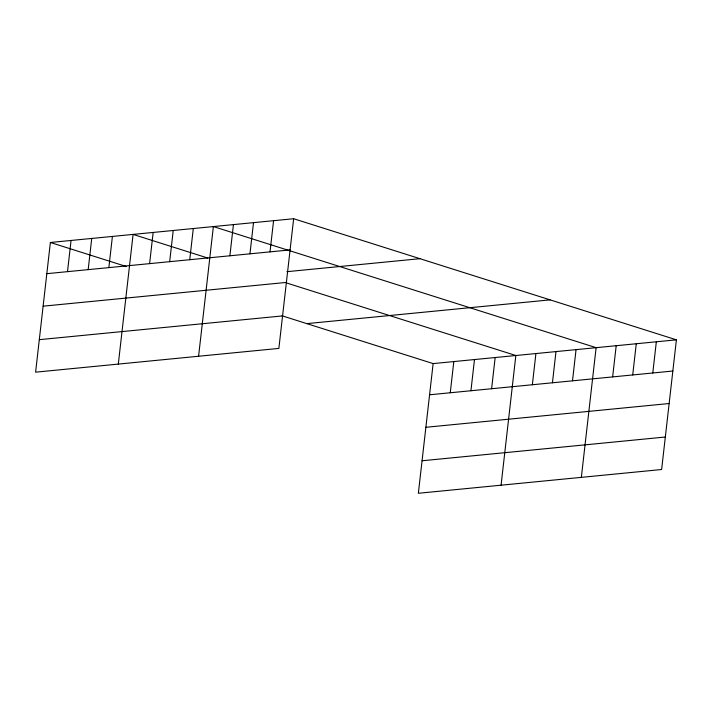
<?xml version="1.0" encoding="UTF-8"?>
<svg xmlns="http://www.w3.org/2000/svg" width="712" height="712" viewBox="0 0 712 712"><rect width="100%" height="100%" fill="white"/><g stroke="black" fill="none" stroke-linecap="round" stroke-linejoin="round"><path stroke-width="1.07" d="M293.647 218.726L50.374 242.481L35.6 372.171L278.864 348.408L293.647 218.726L676.4 339.829L661.626 469.519L418.353 493.274L433.136 363.592L676.4 339.829M67.498 271.655L71.058 240.469M88.181 269.634L91.732 238.449M108.856 267.614L112.407 236.428M118.308 364.09L133.091 234.408L207.824 258.055M149.6 263.636L153.16 232.441M169.67 261.678L173.23 230.483M189.739 259.72L193.299 228.525M198.586 356.249L213.369 226.567L596.122 347.67L581.348 477.36M229.878 255.795L233.438 224.6M249.948 253.837L253.508 222.642M270.017 251.879L273.577 220.684M450.26 392.766L453.811 361.571M470.935 390.746L474.486 359.551M491.609 388.725L495.169 357.531M501.07 485.201L515.844 355.51L286.251 282.869M532.362 384.747L535.913 353.553M552.432 382.78L555.983 351.586M572.501 380.822L576.053 349.628M612.64 376.906L616.192 345.712M632.71 374.939L636.261 343.745M652.779 372.981L656.331 341.787M46.823 273.675L290.087 249.912M286.856 271.69L419.955 258.687M43.12 306.178L286.384 282.424M39.302 339.668L282.566 315.906M306.827 323.622L550.091 299.868M429.576 394.786L672.849 371.023M425.874 427.289L669.147 403.526M422.065 460.771L665.328 437.017M50.374 242.481L126.166 266.466M282.032 315.781L433.136 363.592"/></g></svg>
